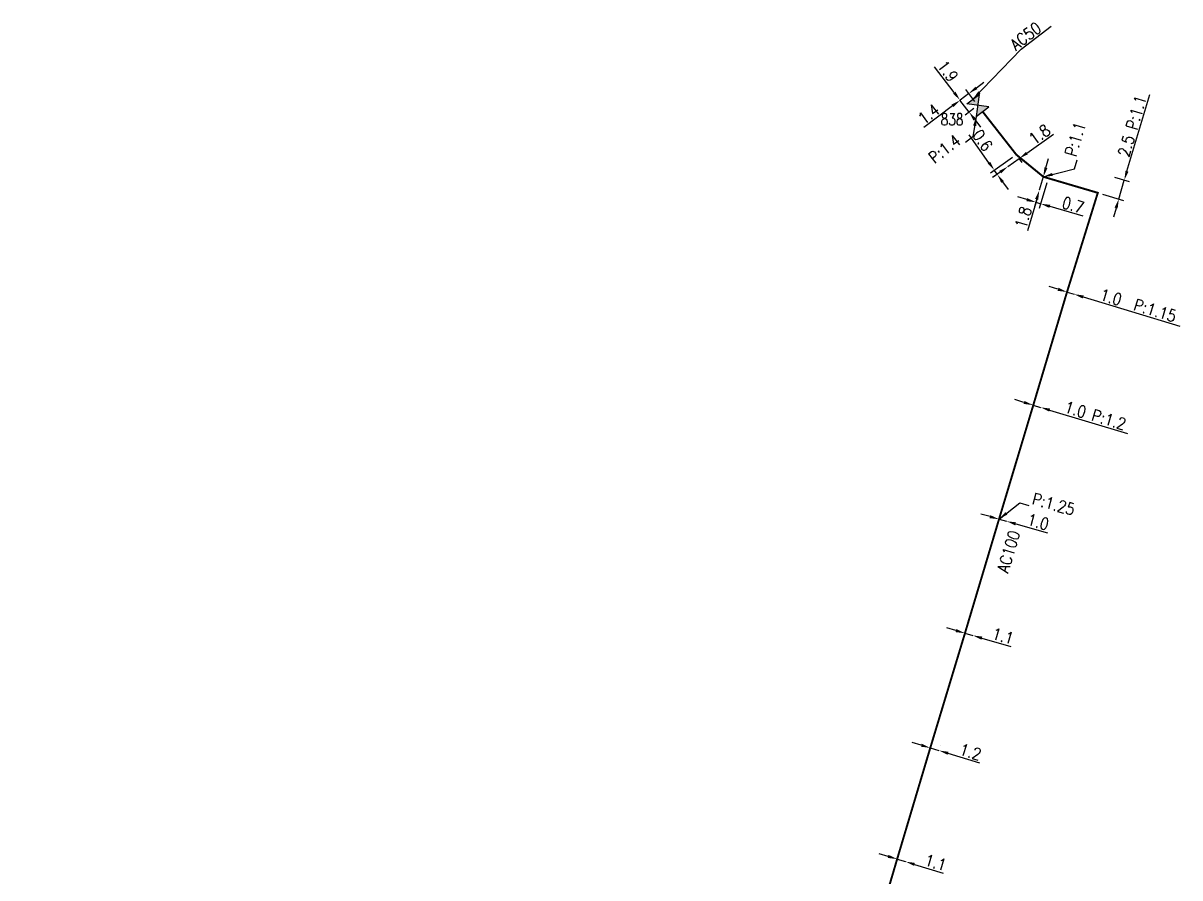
# Model space of a CAD drawing. Header units: millimetres. Extents: x 134000 to 135000, y 130000 to 130989.
# Drawn here: x 134449.3 to 134596.6, y 130297.6 to 130406.5 of the extents above; entities that cross this region are included whole.
import ezdxf
from ezdxf.enums import TextEntityAlignment as Align

# ---------------------------------------------------------------- set-up
doc = ezdxf.new("R2010")
doc.units = ezdxf.units.MM
doc.header["$PDMODE"] = 34
doc.layers.get('0').update_dxf_attribs({"linetype": 'CONTINUOUS'})
doc.layers.get('Defpoints').update_dxf_attribs({"linetype": 'CONTINUOUS'})
doc.layers.add('G_120', color=4, linetype='CONTINUOUS')
doc.layers.add('G_300', color=7, linetype='CONTINUOUS')
doc.styles.get("Standard").update_dxf_attribs({"font": 'romans.shx', "width": 0.85})
doc.linetypes.add('G_typB_AP', pattern='A,5,-0.3,["o",Standard,S=1.5,R=0,X=0,Y=-0.5],-1.65', length=6.95)
doc.dimstyles.get("Standard").update_dxf_attribs({"dimtxt": 1.5, "dimasz": 1.2, "dimexe": 0.625, "dimexo": 0.625, "dimgap": 0.25, "dimtad": 1, "dimdec": 1, "dimzin": 0, "dimdsep": 46, "dimtxsty": 'Standard', "dimcen": -0.5, "dimadec": 0, "dimazin": 0, "dimtfac": 1, "dimtdec": 1, "dimtmove": 0, "dimatfit": 3, "dimfxl": 0, "dimtolj": 1, "dimtzin": 0, "dimarcsym": 0})

# ---------------------------------------------------------------- blocks, each defined once
blk = doc.blocks.new('*D19')
at = {"layer": 'Defpoints', "color": 0, "linetype": 'Continuous', "transparency": 16777216}
for p in [(134560.59, 130300), (134561.65, 130299.68), (134561.65, 130299.68)]:
    blk.add_point(p, dxfattribs=at)
at = {"layer": 'G_120', "color": 0, "linetype": 'Continuous', "lineweight": -2, "transparency": 16777216}
for p, q in [((134559.44, 130300.34), (134558.3, 130300.69)), ((134560.59, 130300), (134561.65, 130299.68)), ((134562.79, 130299.33), (134566.46, 130298.23))]:
    blk.add_line(p, q, dxfattribs=at)
at = {"layer": 'G_120', "color": 0, "linetype": 'Continuous', "transparency": 16777216}
for points in [[(134559.5, 130300.54), (134559.39, 130300.15), (134560.59, 130300)], [(134562.85, 130299.52), (134562.74, 130299.14), (134561.65, 130299.68)]]:
    blk.add_solid(points, dxfattribs=at)
at = {"layer": 'G_120', "color": 0, "linetype": 'Continuous', "transparency": 16777216, "insert": (134565.49, 130299.56), "char_height": 1.5, "attachment_point": 5, "rotation": 343.1848}
blk.add_mtext('\\A1;1.1', dxfattribs=at)
blk = doc.blocks.new('*D20')
at = {"layer": 'Defpoints', "color": 0, "linetype": 'Continuous', "transparency": 16777216}
for p in [(134564.81, 130314.16), (134565.91, 130313.83), (134565.91, 130313.83)]:
    blk.add_point(p, dxfattribs=at)
at = {"layer": 'G_120', "color": 0, "linetype": 'Continuous', "lineweight": -2, "transparency": 16777216}
for p, q in [((134563.67, 130314.51), (134562.52, 130314.86)), ((134565, 130314.76), (134565, 130314.76)), ((134566.1, 130314.43), (134566.1, 130314.43)), ((134564.81, 130314.16), (134565.91, 130313.83)), ((134567.06, 130313.48), (134571.07, 130312.26))]:
    blk.add_line(p, q, dxfattribs=at)
at = {"layer": 'G_120', "color": 0, "linetype": 'Continuous', "transparency": 16777216}
for points in [[(134563.72, 130314.7), (134563.61, 130314.32), (134564.81, 130314.16)], [(134567.12, 130313.67), (134567, 130313.29), (134565.91, 130313.83)]]:
    blk.add_solid(points, dxfattribs=at)
at = {"layer": 'G_120', "color": 0, "linetype": 'Continuous', "transparency": 16777216, "insert": (134569.93, 130313.65), "char_height": 1.5, "attachment_point": 5, "rotation": 343.0914}
blk.add_mtext('\\A1;1.2', dxfattribs=at)
blk = doc.blocks.new('*D21')
at = {"layer": 'Defpoints', "color": 0, "linetype": 'Continuous', "transparency": 16777216}
for p in [(134569.23, 130328.77), (134570.23, 130328.48), (134570.23, 130328.48)]:
    blk.add_point(p, dxfattribs=at)
at = {"layer": 'G_120', "color": 0, "linetype": 'Continuous', "lineweight": -2, "transparency": 16777216}
for p, q in [((134568.07, 130329.1), (134566.92, 130329.44)), ((134569.23, 130328.77), (134570.23, 130328.48)), ((134571.39, 130328.14), (134575.06, 130327.08))]:
    blk.add_line(p, q, dxfattribs=at)
at = {"layer": 'G_120', "color": 0, "linetype": 'Continuous', "transparency": 16777216}
for points in [[(134568.13, 130329.3), (134568.02, 130328.91), (134569.23, 130328.77)], [(134571.44, 130328.34), (134571.33, 130327.95), (134570.23, 130328.48)]]:
    blk.add_solid(points, dxfattribs=at)
at = {"layer": 'G_120', "color": 0, "linetype": 'Continuous', "transparency": 16777216, "insert": (134574.08, 130328.41), "char_height": 1.5, "attachment_point": 5, "rotation": 343.8493}
blk.add_mtext('\\A1;1.1', dxfattribs=at)
blk = doc.blocks.new('*D22')
at = {"layer": 'Defpoints', "color": 0, "linetype": 'Continuous', "transparency": 16777216}
for p in [(134582.23, 130372.22), (134583.14, 130371.94), (134583.14, 130371.94)]:
    blk.add_point(p, dxfattribs=at)
at = {"layer": 'G_120', "color": 0, "linetype": 'Continuous', "lineweight": -2, "transparency": 16777216}
for p, q in [((134581.08, 130372.57), (134579.94, 130372.91)), ((134582.23, 130372.22), (134583.14, 130371.94)), ((134584.29, 130371.59), (134596.61, 130367.85))]:
    blk.add_line(p, q, dxfattribs=at)
at = {"layer": 'G_120', "color": 0, "linetype": 'Continuous', "transparency": 16777216}
for points in [[(134581.14, 130372.76), (134581.03, 130372.37), (134582.23, 130372.22)], [(134584.35, 130371.78), (134584.23, 130371.4), (134583.14, 130371.94)]]:
    blk.add_solid(points, dxfattribs=at)
at = {"layer": 'G_120', "color": 0, "linetype": 'Continuous', "transparency": 16777216, "insert": (134591.31, 130370.51), "char_height": 1.5, "attachment_point": 5, "rotation": 343.1114}
blk.add_mtext('\\A1;1.0  P:1.15', dxfattribs=at)
blk = doc.blocks.new('*D23')
at = {"layer": 'Defpoints', "color": 0, "linetype": 'Continuous', "transparency": 16777216}
for p in [(134577.9, 130357.82), (134578.86, 130357.53), (134578.86, 130357.53)]:
    blk.add_point(p, dxfattribs=at)
at = {"layer": 'G_120', "color": 0, "linetype": 'Continuous', "lineweight": -2, "transparency": 16777216}
for p, q in [((134576.75, 130358.16), (134575.6, 130358.51)), ((134577.9, 130357.82), (134578.86, 130357.53)), ((134580.01, 130357.19), (134589.95, 130354.2))]:
    blk.add_line(p, q, dxfattribs=at)
at = {"layer": 'G_120', "color": 0, "linetype": 'Continuous', "transparency": 16777216}
for points in [[(134576.81, 130358.36), (134576.7, 130357.97), (134577.9, 130357.82)], [(134580.07, 130357.38), (134579.95, 130357), (134578.86, 130357.53)]]:
    blk.add_solid(points, dxfattribs=at)
at = {"layer": 'G_120', "color": 0, "linetype": 'Continuous', "transparency": 16777216, "insert": (134585.84, 130356.48), "char_height": 1.5, "attachment_point": 5, "rotation": 343.2912}
blk.add_mtext('\\A1;1.0 P:1.2', dxfattribs=at)
blk = doc.blocks.new('*D24')
at = {"layer": 'Defpoints', "color": 0, "linetype": 'Continuous', "transparency": 16777216}
for p in [(134573.57, 130343.29), (134574.54, 130343.02), (134574.54, 130343.02)]:
    blk.add_point(p, dxfattribs=at)
at = {"layer": 'G_120', "color": 0, "linetype": 'Continuous', "lineweight": -2, "transparency": 16777216}
for p, q in [((134572.42, 130343.61), (134571.26, 130343.93)), ((134573.57, 130343.29), (134574.54, 130343.02)), ((134575.69, 130342.7), (134579.73, 130341.57))]:
    blk.add_line(p, q, dxfattribs=at)
at = {"layer": 'G_120', "color": 0, "linetype": 'Continuous', "transparency": 16777216}
for points in [[(134572.47, 130343.8), (134572.36, 130343.42), (134573.57, 130343.29)], [(134575.75, 130342.89), (134575.64, 130342.5), (134574.54, 130343.02)]]:
    blk.add_solid(points, dxfattribs=at)
at = {"layer": 'G_120', "color": 0, "linetype": 'Continuous', "transparency": 16777216, "insert": (134578.56, 130342.94), "char_height": 1.5, "attachment_point": 5, "rotation": 344.4268}
blk.add_mtext('\\A1;1.0', dxfattribs=at)
blk = doc.blocks.new('*D25')
at = {"layer": 'Defpoints', "color": 0, "linetype": 'Continuous', "transparency": 16777216}
for p in [(134587.66, 130387.01), (134589.53, 130386.46), (134586.15, 130384.85)]:
    blk.add_point(p, dxfattribs=at)
at = {"layer": 'G_120', "color": 0, "linetype": 'Continuous', "lineweight": -2, "transparency": 16777216}
for p, q in [((134589.87, 130387.61), (134592.76, 130397.39)), ((134588.26, 130386.83), (134590.13, 130386.28)), ((134588.83, 130384.06), (134589.53, 130386.46)), ((134586.74, 130384.67), (134589.42, 130383.88)), ((134588.49, 130382.91), (134588.15, 130381.76))]:
    blk.add_line(p, q, dxfattribs=at)
at = {"layer": 'G_120', "color": 0, "linetype": 'Continuous', "transparency": 16777216}
for points in [[(134589.68, 130387.66), (134590.06, 130387.55), (134589.53, 130386.46)], [(134588.29, 130382.96), (134588.68, 130382.85), (134588.83, 130384.06)]]:
    blk.add_solid(points, dxfattribs=at)
at = {"layer": 'G_120', "color": 0, "linetype": 'Continuous', "transparency": 16777216, "insert": (134590.53, 130393.36), "char_height": 1.5, "attachment_point": 5, "rotation": 73.5632}
blk.add_mtext('\\A1;2.5 P:1.1', dxfattribs=at)
blk = doc.blocks.new('*D26')
at = {"layer": 'Defpoints', "color": 0, "linetype": 'Continuous', "transparency": 16777216}
for p in [(134579.83, 130386.71), (134578.7, 130385.17), (134578.26, 130383.65)]:
    blk.add_point(p, dxfattribs=at)
at = {"layer": 'G_120', "color": 0, "linetype": 'Continuous', "lineweight": -2, "transparency": 16777216}
for p, q in [((134579.66, 130386.11), (134578.7, 130382.86)), ((134577.1, 130383.99), (134575.95, 130384.32)), ((134578.53, 130384.57), (134578.08, 130383.05)), ((134578.26, 130383.65), (134578.88, 130383.46)), ((134580.03, 130383.13), (134584.23, 130381.9))]:
    blk.add_line(p, q, dxfattribs=at)
at = {"layer": 'G_120', "color": 0, "linetype": 'Continuous', "transparency": 16777216}
for points in [[(134577.16, 130384.18), (134577.05, 130383.79), (134578.26, 130383.65)], [(134580.09, 130383.32), (134579.98, 130382.93), (134578.88, 130383.46)]]:
    blk.add_solid(points, dxfattribs=at)
at = {"layer": 'G_120', "color": 0, "linetype": 'Continuous', "transparency": 16777216, "insert": (134582.99, 130383.3), "char_height": 1.5, "attachment_point": 5, "rotation": 343.6502}
blk.add_mtext('\\A1;0.7', dxfattribs=at)
blk = doc.blocks.new('*D27')
at = {"layer": 'Defpoints', "color": 0, "linetype": 'Continuous', "transparency": 16777216}
for p in [(134579.21, 130386.9), (134578.7, 130385.17), (134578.7, 130385.17)]:
    blk.add_point(p, dxfattribs=at)
at = {"layer": 'G_120', "color": 0, "linetype": 'Continuous', "lineweight": -2, "transparency": 16777216}
for p, q in [((134579.55, 130388.05), (134579.89, 130389.2)), ((134579.21, 130386.9), (134578.7, 130385.17)), ((134578.37, 130384.02), (134577.19, 130380))]:
    blk.add_line(p, q, dxfattribs=at)
at = {"layer": 'G_120', "color": 0, "linetype": 'Continuous', "transparency": 16777216}
for points in [[(134579.36, 130388.11), (134579.74, 130387.99), (134579.21, 130386.9)], [(134578.17, 130384.08), (134578.56, 130383.96), (134578.7, 130385.17)]]:
    blk.add_solid(points, dxfattribs=at)
at = {"layer": 'G_120', "color": 0, "linetype": 'Continuous', "transparency": 16777216, "insert": (134576.65, 130381.72), "char_height": 1.5, "attachment_point": 5, "rotation": 73.6502}
blk.add_mtext('\\A1;1.8', dxfattribs=at)
blk = doc.blocks.new('*D28')
at = {"layer": 'Defpoints', "color": 0, "linetype": 'Continuous', "transparency": 16777216}
for p in [(134575.78, 130389.7), (134574.7, 130388.2), (134574.7, 130388.2)]:
    blk.add_point(p, dxfattribs=at)
at = {"layer": 'G_120', "color": 0, "linetype": 'Continuous', "lineweight": -2, "transparency": 16777216}
for p, q in [((134577.11, 130389.9), (134580.52, 130392.33)), ((134574.7, 130388.2), (134576.13, 130389.21)), ((134576.14, 130389.19), (134576.49, 130388.7)), ((134573.73, 130387.5), (134572.75, 130386.8))]:
    blk.add_line(p, q, dxfattribs=at)
at = {"layer": 'G_120', "color": 0, "linetype": 'Continuous', "transparency": 16777216}
for points in [[(134576.99, 130390.07), (134577.22, 130389.74), (134576.13, 130389.21)], [(134573.61, 130387.66), (134573.84, 130387.34), (134574.7, 130388.2)]]:
    blk.add_solid(points, dxfattribs=at)
at = {"layer": 'G_120', "color": 0, "linetype": 'Continuous', "transparency": 16777216, "insert": (134578.73, 130392.28), "char_height": 1.5, "attachment_point": 5, "rotation": 35.4008}
blk.add_mtext('\\A1;1.8', dxfattribs=at)
blk = doc.blocks.new('*D29')
at = {"layer": 'Defpoints', "color": 0, "linetype": 'Continuous', "transparency": 16777216}
for p in [(134575.78, 130389.7), (134574.7, 130388.2), (134573.33, 130387.22)]:
    blk.add_point(p, dxfattribs=at)
at = {"layer": 'G_120', "color": 0, "linetype": 'Continuous', "lineweight": -2, "transparency": 16777216}
for p, q in [((134572.28, 130388.68), (134569.75, 130392.25)), ((134575.27, 130389.34), (134572.47, 130387.34)), ((134574.19, 130387.83), (134572.82, 130386.85)), ((134573.33, 130387.22), (134572.98, 130387.71)), ((134574.02, 130386.24), (134574.72, 130385.26))]:
    blk.add_line(p, q, dxfattribs=at)
at = {"layer": 'G_120', "color": 0, "linetype": 'Continuous', "transparency": 16777216}
for points in [[(134572.45, 130388.8), (134572.12, 130388.57), (134572.98, 130387.71)], [(134574.18, 130386.35), (134573.86, 130386.12), (134573.33, 130387.22)]]:
    blk.add_solid(points, dxfattribs=at)
at = {"layer": 'G_120', "color": 0, "linetype": 'Continuous', "transparency": 16777216, "insert": (134571.48, 130391.53), "char_height": 1.5, "attachment_point": 5, "rotation": 305.4008}
blk.add_mtext('\\A1;0.6', dxfattribs=at)
blk = doc.blocks.new('*D30')
at = {"layer": 'Defpoints', "color": 0, "linetype": 'Continuous', "transparency": 16777216}
for p in [(134568.59, 130396.66), (134568.59, 130396.66), (134570.86, 130395.98)]:
    blk.add_point(p, dxfattribs=at)
at = {"layer": 'G_300', "color": 0, "linetype": 'Continuous', "lineweight": -2, "transparency": 16777216}
for p, q in [((134567.87, 130397.61), (134565.36, 130400.89)), ((134569.75, 130395.14), (134568.59, 130396.66)), ((134570.36, 130395.6), (134569.25, 130394.76)), ((134570.48, 130394.19), (134571.21, 130393.23))]:
    blk.add_line(p, q, dxfattribs=at)
at = {"layer": 'G_300', "color": 0, "linetype": 'Continuous', "transparency": 16777216}
for points in [[(134568.03, 130397.73), (134567.71, 130397.49), (134568.59, 130396.66)], [(134570.64, 130394.31), (134570.32, 130394.06), (134569.75, 130395.14)]]:
    blk.add_solid(points, dxfattribs=at)
at = {"layer": 'G_300', "color": 0, "linetype": 'Continuous', "transparency": 16777216, "insert": (134567.05, 130400.34), "char_height": 1.5, "attachment_point": 5, "rotation": 307.3184}
blk.add_mtext('\\A1;1.9', dxfattribs=at)
blk = doc.blocks.new('*D31')
at = {"layer": 'Defpoints', "color": 0, "linetype": 'Continuous', "transparency": 16777216}
for p in [(134568.59, 130396.66), (134568.6, 130396.64), (134570.86, 130395.98)]:
    blk.add_point(p, dxfattribs=at)
at = {"layer": 'G_300', "color": 0, "linetype": 'Continuous', "lineweight": -2, "transparency": 16777216}
for p, q in [((134570.68, 130398.21), (134571.64, 130398.93)), ((134569.72, 130397.49), (134568.6, 130396.64)), ((134570.48, 130396.48), (134569.34, 130397.99)), ((134567.65, 130395.92), (134564, 130393.17)), ((134568.97, 130396.16), (134568.98, 130396.15))]:
    blk.add_line(p, q, dxfattribs=at)
at = {"layer": 'G_300', "color": 0, "linetype": 'Continuous', "transparency": 16777216}
for points in [[(134570.56, 130398.37), (134570.8, 130398.05), (134569.72, 130397.49)], [(134567.52, 130396.08), (134567.77, 130395.76), (134568.6, 130396.64)]]:
    blk.add_solid(points, dxfattribs=at)
at = {"layer": 'G_300', "color": 0, "linetype": 'Continuous', "transparency": 16777216, "insert": (134564.61, 130394.88), "char_height": 1.5, "attachment_point": 5, "rotation": 37.049}
blk.add_mtext('\\A1;1.4', dxfattribs=at)
blk = doc.blocks.new('G_300_04')
at = {"linetype": 'Continuous'}
h = blk.add_hatch(color=0, dxfattribs=at)
h.paths.add_polyline_path([(-1, 1), (-1, -1), (0, 0)])
h.paths.add_polyline_path([(1, 1), (0, 0), (1, -1)])
at = {"color": 0, "linetype": 'Continuous', "flags": 128}
blk.add_lwpolyline([(-1, -1), (1, 1), (1, -1), (-1, 1)], close=True, dxfattribs=at)
at = {"color": 0, "linetype": 'Continuous', "width": 0.75}
blk.add_attdef('NUM', text='', height=1.5, dxfattribs=at).set_placement((0, 2.1), align=Align.MIDDLE_CENTER)
at = {"color": 0, "linetype": 'Continuous', "width": 0.75, "flags": 3}
for tag, p in [('DEF_LEG', (0, -5)), ('DEF_COUP', (0, -7.5)), ('DEF_TYPE', (0, -10))]:
    blk.add_attdef(tag, text='', height=1.2, dxfattribs=at).set_placement(p, align=Align.MIDDLE)

msp = doc.modelspace()

# ---------------------------------------------------------------- linework, layer by layer
at = {"layer": 'G_120', "linetype": 'G_typB_AP', "ltscale": 0.5, "const_width": 0.25, "flags": 128}
for points in [[(134570.25, 130396.78), (134570.24, 130396.8)], [(134571.47, 130395.2), (134575.78, 130389.7), (134579.21, 130386.9), (134579.83, 130386.71), (134586.15, 130384.85), (134582.23, 130372.22), (134577.93, 130357.8), (134573.57, 130343.29), (134569.23, 130328.77), (134564.81, 130314.16), (134560.59, 130300), (134556.54, 130286.26), (134556.54, 130286.26), (134555.45, 130277.28), (134554.69, 130269.3), (134552.14, 130243.6), (134551.65, 130228.22), (134551.69, 130228.23), (134540.92, 130227.78), (134526.44, 130226.46), (134511.05, 130225.58), (134498.86, 130224.79), (134487.98, 130223.54), (134471.05, 130217.8), (134452.42, 130210.91), (134449.38, 130209.53)]]:
    msp.add_lwpolyline(points, dxfattribs=at)

# ---------------------------------------------------------------- block references
at = {"layer": 'G_300'}
ref = msp.add_blockref('G_300_04', (134570.86, 130395.98), dxfattribs=dict(at, rotation=127.3679710402787))
ref.add_attrib('NUM', '838', dxfattribs={"layer": '0', "color": 0, "linetype": 'Continuous', "height": 1.5, "width": 0.75}).set_placement((134567.59, 130394.2), align=Align.MIDDLE_CENTER)

# ---------------------------------------------------------------- texts
at = {"layer": 'G_120', "linetype": 'Continuous', "width": 0.85}
msp.add_text('AC100', height=1.5, rotation=73.2993, dxfattribs=at).set_placement((134574.79, 130339.18), align=Align.MIDDLE)
at = {"layer": 'G_120', "linetype": 'Continuous', "char_height": 1.5}
for s, insert, attachment_point, rotation in [('AC50', (134574.79, 130404.09), 1, 37.3919), ('P:1.1', (134583.37, 130389.36), 7, 73.2084), ('P:1.25', (134577.66, 130345.22), 7, 344.4268)]:
    msp.add_mtext(s, dxfattribs=dict(at, insert=insert, attachment_point=attachment_point, rotation=rotation))
at = {"layer": 'G_300', "linetype": 'Continuous', "insert": (134565.33, 130388.49), "char_height": 1.5, "attachment_point": 7, "rotation": 37.8579}
msp.add_mtext('P:1.4', dxfattribs=at)

# ---------------------------------------------------------------- dimensions: what is measured, and where the dimension line sits
at = {"layer": 'G_120', "linetype": 'Continuous'}
for base, p1, p2, angle, text, picture, middle in [((134589.53, 130386.46), (134586.15, 130384.85), (134587.66, 130387.01), 253.5632, '<> P:1.1', '*D25', (134591.49, 130393.07)), ((134583.14, 130371.94), (134582.23, 130372.22), (134583.14, 130371.94), 163.1114, '<>  P:1.15', '*D22', (134591.02, 130369.55)), ((134578.86, 130357.53), (134577.9, 130357.82), (134578.86, 130357.53), 163.2912, '<> P:1.2', '*D23', (134585.56, 130355.52))]:
    dim = msp.add_linear_dim(base=base, p1=p1, p2=p2, angle=angle, text=text, dimstyle='Standard', dxfattribs=at)
    dim.commit()
    dim.dimension.update_dxf_attribs({"geometry": picture, "text_midpoint": middle, "dimtype": 160})
for base, p1, p2, angle, picture, middle in [((134573.33, 130387.22), (134575.78, 130389.7), (134574.7, 130388.2), 125.4008, '*D29', (134570.67, 130390.95)), ((134574.7035, 130388.1952), (134575.782384, 130389.698034), (134574.7035, 130388.1952), 35.400794, '*D28', (134579.30456, 130391.465099)), ((134578.7, 130385.17), (134579.21, 130386.9), (134578.7, 130385.17), 73.6502, '*D27', (134577.61, 130381.43)), ((134578.26, 130383.65), (134579.83, 130386.71), (134578.7, 130385.17), 343.6502, '*D26', (134582.7, 130382.34)), ((134574.54, 130343.02), (134573.57, 130343.29), (134574.54, 130343.02), 164.4268, '*D24', (134578.29, 130341.97)), ((134570.2336, 130328.4776), (134569.225, 130328.7697), (134570.2336, 130328.4776), 163.8493, '*D21', (134573.7995, 130327.4449)), ((134565.91, 130313.83), (134564.81, 130314.16), (134565.91, 130313.83), 163.0914, '*D20', (134569.64, 130312.7)), ((134561.65, 130299.68), (134560.59, 130300), (134561.65, 130299.68), 163.1848, '*D19', (134565.2, 130298.6))]:
    dim = msp.add_linear_dim(base=base, p1=p1, p2=p2, angle=angle, dimstyle='Standard', dxfattribs=at)
    dim.commit()
    dim.dimension.update_dxf_attribs({"geometry": picture, "text_midpoint": middle, "dimtype": 160})
at = {"layer": 'G_300', "linetype": 'Continuous'}
for base, angle, picture, middle in [((134568.59, 130396.66), 307.3184, '*D30', (134566.25, 130399.73)), ((134568.6, 130396.64), 37.049, '*D31', (134565.21, 130394.09))]:
    dim = msp.add_linear_dim(base=base, p1=(134570.86, 130395.98), p2=(134568.59, 130396.66), angle=angle, dimstyle='Standard', dxfattribs=at)
    dim.commit()
    dim.dimension.update_dxf_attribs({"geometry": picture, "text_midpoint": middle, "dimtype": 160})

# ---------------------------------------------------------------- leaders
at = {"layer": 'G_120', "linetype": 'Continuous', "annotation_type": 0, "has_hookline": 1, "hookline_direction": 0, "text_width": 4.55, "horizontal_direction": (0.794501, 0.607263, 0)}
msp.add_leader([(134570.25, 130396.79), (134576.4, 130403.15)], dimstyle='Standard', override={"dimgap": 0.25, "dimtad": 1}, dxfattribs=at)
at = {"layer": 'G_120', "linetype": 'Continuous'}
for points in [[(134579.21, 130386.9), (134583.19, 130387.9), (134583.53, 130389.05)], [(134573.57, 130343.29), (134576.2, 130345.37), (134577.35, 130345.05)]]:
    msp.add_leader(points, dimstyle='Standard', dxfattribs=at)
at = {"layer": 'G_300', "linetype": 'Continuous'}
msp.add_leader([(134570.67, 130394.58), (134570.23, 130391.98), (134569.28, 130391.24)], dimstyle='Standard', dxfattribs=at)

doc.saveas('drawing.dxf')
